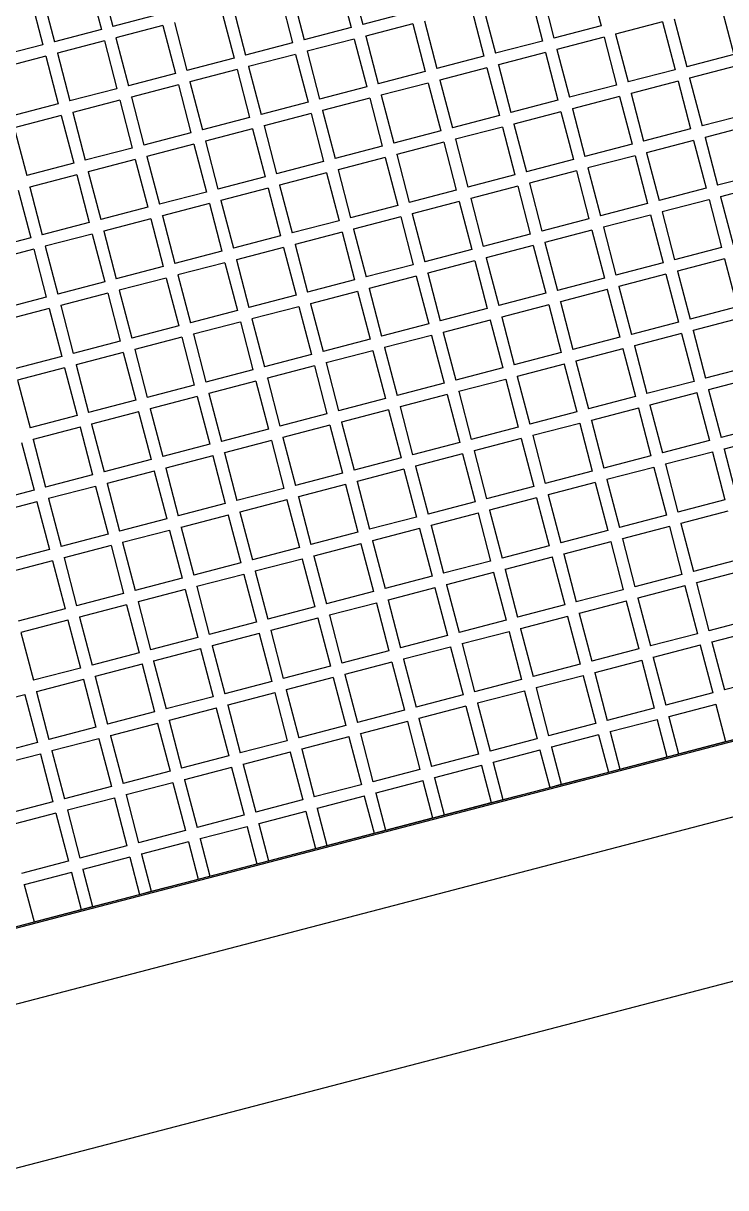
# Model space of a CAD drawing. Header units: inches. Extents: x -1841 to -80, y -100 to 1021.
# Drawn here: x -743.419 to -742.658, y 404.833 to 406.096 of the extents above; entities that cross this region are included whole.
import ezdxf

# ---------------------------------------------------------------- set-up
doc = ezdxf.new("R2010")
doc.units = ezdxf.units.IN
doc.header["$MEASUREMENT"] = 0
doc.layers.add('Edges', color=7, linetype='Continuous')

# ---------------------------------------------------------------- blocks, each defined once
blk = doc.blocks.new('infrared patio heater fr')
at = {"layer": 'Edges'}
for p, q in [((-50, 10.889), (50, 10.889)), ((-40, 8.228), (40, 8.228)), ((-40, 6.998), (40, 6.998)), ((38, 6.971), (-38, 6.971)), ((-3.461, 6.971), (-3.66, 6.971)), ((-3.459, 6.329), (-3.461, 6.971)), ((-2.647, 6.971), (-3.461, 6.971)), ((-2.647, 6.329), (-2.647, 6.971)), ((-2.447, 6.971), (-2.647, 6.971)), ((-2.446, 6.329), (-2.447, 6.971)), ((-1.634, 6.971), (-2.447, 6.971)), ((-1.634, 6.329), (-1.634, 6.971)), ((-1.434, 6.971), (-1.634, 6.971)), ((-1.433, 6.329), (-1.434, 6.971)), ((-0.62, 6.971), (-1.434, 6.971)), ((-0.62, 6.329), (-0.62, 6.971)), ((-0.421, 6.971), (-0.62, 6.971)), ((-0.419, 6.329), (-0.421, 6.971)), ((0.393, 6.971), (-0.421, 6.971)), ((0.393, 6.329), (0.393, 6.971)), ((0.593, 6.971), (0.393, 6.971)), ((0.594, 6.329), (0.593, 6.971)), ((1.406, 6.971), (0.593, 6.971)), ((1.406, 6.329), (1.406, 6.971)), ((1.606, 6.971), (1.406, 6.971)), ((1.607, 6.329), (1.606, 6.971)), ((2.42, 6.971), (1.606, 6.971)), ((2.42, 6.329), (2.42, 6.971)), ((2.619, 6.971), (2.42, 6.971)), ((2.621, 6.329), (2.619, 6.971)), ((3.433, 6.971), (2.619, 6.971)), ((3.433, 6.329), (3.433, 6.971)), ((3.633, 6.971), (3.433, 6.971)), ((3.634, 6.329), (3.633, 6.971)), ((4.446, 6.971), (3.633, 6.971)), ((4.446, 6.329), (4.446, 6.971)), ((4.646, 6.971), (4.446, 6.971)), ((4.647, 6.329), (4.646, 6.971)), ((5.46, 6.971), (4.646, 6.971)), ((5.46, 6.329), (5.46, 6.971)), ((5.659, 6.971), (5.46, 6.971)), ((5.661, 6.329), (5.659, 6.971)), ((6.473, 6.971), (5.659, 6.971)), ((6.473, 6.329), (6.473, 6.971)), ((6.673, 6.971), (6.473, 6.971)), ((6.674, 6.329), (6.673, 6.971)), ((7.486, 6.971), (6.673, 6.971)), ((7.486, 6.329), (7.486, 6.971)), ((7.686, 6.971), (7.486, 6.971)), ((7.687, 6.329), (7.686, 6.971)), ((8.5, 6.971), (7.686, 6.971)), ((8.5, 6.329), (8.5, 6.971)), ((8.699, 6.971), (8.5, 6.971)), ((-3.461, 6.325), (-3.459, 6.329)), ((-3.459, 6.329), (-2.647, 6.329)), ((-2.647, 6.318), (-2.647, 6.329)), ((-2.447, 6.325), (-2.446, 6.329)), ((-2.446, 6.329), (-1.634, 6.329)), ((-1.634, 6.318), (-1.634, 6.329)), ((-1.434, 6.325), (-1.433, 6.329)), ((-1.433, 6.329), (-0.62, 6.329)), ((-0.62, 6.318), (-0.62, 6.329)), ((-0.421, 6.325), (-0.419, 6.329)), ((-0.419, 6.329), (0.393, 6.329)), ((0.393, 6.318), (0.393, 6.329)), ((0.593, 6.325), (0.594, 6.329)), ((0.594, 6.329), (1.406, 6.329)), ((1.406, 6.318), (1.406, 6.329)), ((1.606, 6.325), (1.607, 6.329)), ((1.607, 6.329), (2.42, 6.329)), ((2.42, 6.318), (2.42, 6.329)), ((2.619, 6.325), (2.621, 6.329)), ((2.621, 6.329), (3.433, 6.329)), ((3.433, 6.318), (3.433, 6.329)), ((3.633, 6.325), (3.634, 6.329)), ((3.634, 6.329), (4.446, 6.329)), ((4.446, 6.318), (4.446, 6.329)), ((4.646, 6.325), (4.647, 6.329)), ((4.647, 6.329), (5.46, 6.329)), ((5.46, 6.318), (5.46, 6.329)), ((5.659, 6.325), (5.661, 6.329)), ((5.661, 6.329), (6.473, 6.329)), ((6.473, 6.318), (6.473, 6.329)), ((6.673, 6.325), (6.674, 6.329)), ((6.674, 6.329), (7.486, 6.329)), ((7.486, 6.318), (7.486, 6.329)), ((7.686, 6.325), (7.687, 6.329)), ((7.687, 6.329), (8.5, 6.329)), ((8.5, 6.323), (8.5, 6.329)), ((8.5, 6.318), (8.5, 6.323)), ((-4.471, 6.131), (-3.66, 6.131)), ((-3.66, 5.303), (-3.66, 6.131)), ((-3.459, 5.303), (-3.461, 6.131)), ((-3.458, 6.131), (-2.647, 6.131)), ((-2.647, 5.303), (-2.647, 6.131)), ((-2.446, 5.303), (-2.448, 6.131)), ((-2.445, 6.131), (-1.634, 6.131)), ((-1.634, 5.303), (-1.634, 6.131)), ((-1.433, 5.303), (-1.434, 6.131)), ((-1.431, 6.131), (-0.62, 6.131)), ((-0.62, 5.303), (-0.62, 6.131)), ((-0.419, 5.303), (-0.421, 6.131)), ((-0.418, 6.131), (0.393, 6.131)), ((0.393, 5.303), (0.393, 6.131)), ((0.594, 5.303), (0.593, 6.131)), ((0.595, 6.131), (1.406, 6.131)), ((1.406, 5.303), (1.406, 6.131)), ((1.607, 5.303), (1.606, 6.131)), ((1.609, 6.131), (2.42, 6.131)), ((2.42, 5.303), (2.42, 6.131)), ((2.621, 5.303), (2.619, 6.131)), ((2.622, 6.131), (3.433, 6.131)), ((3.433, 5.303), (3.433, 6.131)), ((3.634, 5.303), (3.633, 6.131)), ((3.635, 6.131), (4.446, 6.131)), ((4.446, 5.303), (4.446, 6.131)), ((4.647, 5.303), (4.646, 6.131)), ((4.649, 6.131), (5.46, 6.131)), ((5.46, 5.303), (5.46, 6.131)), ((5.661, 5.303), (5.659, 6.131)), ((5.662, 6.131), (6.473, 6.131)), ((6.473, 5.303), (6.473, 6.131)), ((6.674, 5.303), (6.673, 6.131)), ((6.675, 6.131), (7.486, 6.131)), ((7.486, 5.303), (7.486, 6.131)), ((7.687, 5.303), (7.686, 6.131)), ((7.689, 6.131), (8.5, 6.131)), ((-4.473, 5.303), (-3.66, 5.303)), ((-3.66, 5.295), (-3.66, 5.303)), ((-3.461, 5.299), (-3.459, 5.303)), ((-3.459, 5.303), (-2.647, 5.303)), ((-2.647, 5.295), (-2.647, 5.303)), ((-2.447, 5.299), (-2.446, 5.303)), ((-2.446, 5.303), (-1.634, 5.303)), ((-1.634, 5.293), (-1.634, 5.303)), ((-1.434, 5.299), (-1.433, 5.303)), ((-1.433, 5.303), (-0.62, 5.303)), ((-0.62, 5.295), (-0.62, 5.303)), ((-0.421, 5.299), (-0.419, 5.303)), ((-0.419, 5.303), (0.393, 5.303)), ((0.393, 5.295), (0.393, 5.303)), ((0.593, 5.299), (0.594, 5.303)), ((0.594, 5.303), (1.406, 5.303)), ((1.406, 5.295), (1.406, 5.303)), ((1.606, 5.299), (1.607, 5.303)), ((1.607, 5.303), (2.42, 5.303)), ((2.42, 5.295), (2.42, 5.303)), ((2.619, 5.299), (2.621, 5.303)), ((2.621, 5.303), (3.433, 5.303)), ((3.433, 5.295), (3.433, 5.303)), ((3.633, 5.299), (3.634, 5.303)), ((3.634, 5.303), (4.446, 5.303)), ((4.446, 5.293), (4.446, 5.303)), ((4.646, 5.299), (4.647, 5.303)), ((4.647, 5.303), (5.46, 5.303)), ((5.46, 5.295), (5.46, 5.303)), ((5.659, 5.299), (5.661, 5.303)), ((5.661, 5.303), (6.473, 5.303)), ((6.473, 5.293), (6.473, 5.303)), ((6.673, 5.299), (6.674, 5.303)), ((6.674, 5.303), (7.486, 5.303)), ((7.486, 5.295), (7.486, 5.303)), ((7.686, 5.299), (7.687, 5.303)), ((7.687, 5.303), (8.5, 5.303)), ((-4.474, 5.105), (-3.66, 5.105)), ((-3.66, 4.277), (-3.66, 5.105)), ((-3.461, 5.105), (-2.647, 5.105)), ((-3.459, 4.277), (-3.461, 5.105)), ((-2.647, 4.277), (-2.647, 5.105)), ((-2.447, 5.105), (-1.634, 5.105)), ((-2.446, 4.277), (-2.447, 5.105)), ((-1.634, 4.277), (-1.634, 5.105)), ((-1.434, 5.105), (-0.62, 5.105)), ((-1.433, 4.277), (-1.434, 5.105)), ((-0.62, 4.277), (-0.62, 5.105)), ((-0.421, 5.105), (0.393, 5.105)), ((-0.419, 4.277), (-0.421, 5.105)), ((0.393, 4.277), (0.393, 5.105)), ((0.593, 5.105), (1.406, 5.105)), ((0.594, 4.277), (0.593, 5.105)), ((1.406, 4.277), (1.406, 5.105)), ((1.606, 5.105), (2.42, 5.105)), ((1.607, 4.277), (1.606, 5.105)), ((2.42, 4.277), (2.42, 5.105)), ((2.619, 5.105), (3.433, 5.105)), ((2.621, 4.277), (2.619, 5.105)), ((3.433, 4.277), (3.433, 5.105)), ((3.633, 5.105), (4.446, 5.105)), ((3.634, 4.277), (3.633, 5.105)), ((4.446, 4.277), (4.446, 5.105)), ((4.646, 5.105), (5.46, 5.105)), ((4.647, 4.277), (4.646, 5.105)), ((5.46, 4.277), (5.46, 5.105)), ((5.659, 5.105), (6.473, 5.105)), ((5.661, 4.277), (5.659, 5.105)), ((6.473, 4.277), (6.473, 5.105)), ((6.673, 5.105), (7.486, 5.105)), ((6.674, 4.277), (6.673, 5.105)), ((7.486, 4.277), (7.486, 5.105)), ((7.686, 5.105), (8.5, 5.105)), ((7.687, 4.277), (7.686, 5.105)), ((-4.473, 4.277), (-3.66, 4.277)), ((-3.66, 4.269), (-3.66, 4.277)), ((-3.461, 4.273), (-3.459, 4.277)), ((-3.459, 4.277), (-2.647, 4.277)), ((-2.647, 4.269), (-2.647, 4.277)), ((-2.447, 4.273), (-2.446, 4.277)), ((-2.446, 4.277), (-1.634, 4.277)), ((-1.634, 4.267), (-1.634, 4.277)), ((-1.434, 4.273), (-1.433, 4.277)), ((-1.433, 4.277), (-0.62, 4.277)), ((-0.62, 4.269), (-0.62, 4.277)), ((-0.421, 4.273), (-0.419, 4.277)), ((-0.419, 4.277), (0.393, 4.277)), ((0.393, 4.269), (0.393, 4.277)), ((0.593, 4.273), (0.594, 4.277)), ((0.594, 4.277), (1.406, 4.277)), ((1.406, 4.271), (1.406, 4.277)), ((1.606, 4.273), (1.607, 4.277)), ((1.607, 4.277), (2.42, 4.277)), ((2.42, 4.269), (2.42, 4.277)), ((2.619, 4.273), (2.621, 4.277)), ((2.621, 4.277), (3.433, 4.277)), ((3.433, 4.269), (3.433, 4.277)), ((3.633, 4.273), (3.634, 4.277)), ((3.634, 4.277), (4.446, 4.277)), ((4.446, 4.267), (4.446, 4.277)), ((4.646, 4.273), (4.647, 4.277)), ((4.647, 4.277), (5.46, 4.277)), ((5.46, 4.269), (5.46, 4.277)), ((5.659, 4.273), (5.661, 4.277)), ((5.661, 4.277), (6.473, 4.277)), ((6.473, 4.269), (6.473, 4.277)), ((6.673, 4.273), (6.674, 4.277)), ((6.674, 4.277), (7.486, 4.277)), ((7.486, 4.269), (7.486, 4.277)), ((7.686, 4.273), (7.687, 4.277)), ((7.687, 4.277), (8.5, 4.277)), ((-4.474, 4.079), (-3.66, 4.079)), ((-3.66, 3.251), (-3.66, 4.079)), ((-3.461, 4.079), (-2.647, 4.079)), ((-3.46, 3.251), (-3.461, 4.079)), ((-2.647, 3.251), (-2.647, 4.079)), ((-2.447, 4.079), (-1.634, 4.079)), ((-2.446, 3.251), (-2.447, 4.079)), ((-1.634, 3.251), (-1.634, 4.079)), ((-1.434, 4.079), (-0.62, 4.079)), ((-1.433, 3.251), (-1.434, 4.079)), ((-0.62, 3.251), (-0.62, 4.079)), ((-0.421, 4.079), (0.393, 4.079)), ((-0.42, 3.251), (-0.421, 4.079)), ((0.393, 3.251), (0.393, 4.079)), ((0.593, 4.079), (1.406, 4.079)), ((0.594, 3.251), (0.593, 4.079)), ((1.406, 3.251), (1.406, 4.079)), ((1.606, 4.079), (2.42, 4.079)), ((1.607, 3.251), (1.606, 4.079)), ((2.42, 3.251), (2.42, 4.079)), ((2.619, 4.079), (3.433, 4.079)), ((2.62, 3.251), (2.619, 4.079)), ((3.433, 3.251), (3.433, 4.079)), ((3.633, 4.079), (4.446, 4.079)), ((3.634, 3.251), (3.633, 4.079)), ((4.446, 3.251), (4.446, 4.079)), ((4.646, 4.079), (5.46, 4.079)), ((4.647, 3.251), (4.646, 4.079)), ((5.46, 3.251), (5.46, 4.079)), ((5.659, 4.079), (6.473, 4.079)), ((5.66, 3.251), (5.659, 4.079)), ((6.473, 3.251), (6.473, 4.079)), ((6.673, 4.079), (7.486, 4.079)), ((6.674, 3.251), (6.673, 4.079)), ((7.486, 3.251), (7.486, 4.079)), ((7.686, 4.079), (8.5, 4.079)), ((7.687, 3.251), (7.686, 4.079)), ((-4.473, 3.251), (-3.66, 3.251)), ((-3.66, 3.242), (-3.66, 3.251)), ((-3.461, 3.245), (-3.46, 3.251)), ((-3.46, 3.251), (-2.647, 3.251)), ((-2.647, 3.242), (-2.647, 3.251)), ((-2.447, 3.245), (-2.446, 3.251)), ((-2.446, 3.251), (-1.634, 3.251)), ((-1.634, 3.242), (-1.634, 3.251)), ((-1.434, 3.245), (-1.433, 3.251)), ((-1.433, 3.251), (-0.62, 3.251)), ((-0.62, 3.242), (-0.62, 3.251)), ((-0.421, 3.245), (-0.42, 3.251)), ((-0.42, 3.251), (0.393, 3.251)), ((0.393, 3.242), (0.393, 3.251)), ((0.593, 3.245), (0.594, 3.251)), ((0.594, 3.251), (1.406, 3.251)), ((1.406, 3.242), (1.406, 3.251)), ((1.606, 3.245), (1.607, 3.251)), ((1.607, 3.251), (2.42, 3.251)), ((2.42, 3.242), (2.42, 3.251)), ((2.619, 3.245), (2.62, 3.251)), ((2.62, 3.251), (3.433, 3.251)), ((3.433, 3.242), (3.433, 3.251)), ((3.633, 3.245), (3.634, 3.251)), ((3.634, 3.251), (4.446, 3.251)), ((4.446, 3.242), (4.446, 3.251)), ((4.646, 3.245), (4.647, 3.251)), ((4.647, 3.251), (5.46, 3.251)), ((5.46, 3.242), (5.46, 3.251)), ((5.659, 3.245), (5.66, 3.251)), ((5.66, 3.251), (6.473, 3.251)), ((6.473, 3.242), (6.473, 3.251)), ((6.673, 3.245), (6.674, 3.251)), ((6.674, 3.251), (7.486, 3.251)), ((7.486, 3.242), (7.486, 3.251)), ((7.686, 3.245), (7.687, 3.251)), ((7.687, 3.251), (8.5, 3.251)), ((-4.674, 2.225), (-4.674, 3.053)), ((-4.474, 3.053), (-3.66, 3.053)), ((-4.473, 2.225), (-4.474, 3.053)), ((-3.66, 2.225), (-3.66, 3.053)), ((-3.461, 3.053), (-2.647, 3.053)), ((-3.46, 2.225), (-3.461, 3.053)), ((-2.647, 2.225), (-2.647, 3.053)), ((-2.447, 3.053), (-1.634, 3.053)), ((-2.446, 2.225), (-2.447, 3.053)), ((-1.634, 2.225), (-1.634, 3.053)), ((-1.434, 3.053), (-0.62, 3.053)), ((-1.433, 2.225), (-1.434, 3.053)), ((-0.62, 2.225), (-0.62, 3.053)), ((-0.421, 3.053), (0.393, 3.053)), ((-0.42, 2.225), (-0.421, 3.053)), ((0.393, 2.225), (0.393, 3.053)), ((0.593, 3.053), (1.406, 3.053)), ((0.594, 2.225), (0.593, 3.053)), ((1.406, 2.225), (1.406, 3.053)), ((1.606, 3.053), (2.42, 3.053)), ((1.607, 2.225), (1.606, 3.053)), ((2.42, 2.225), (2.42, 3.053)), ((2.62, 2.225), (2.618, 3.055)), ((2.62, 3.053), (3.433, 3.053)), ((3.433, 2.225), (3.433, 3.053)), ((3.634, 2.225), (3.631, 3.055)), ((3.633, 3.053), (4.446, 3.053)), ((4.446, 2.225), (4.446, 3.053)), ((4.646, 3.053), (5.46, 3.053)), ((4.647, 2.225), (4.646, 3.053)), ((5.46, 2.225), (5.46, 3.053)), ((5.659, 3.053), (6.473, 3.053)), ((5.66, 2.225), (5.659, 3.053)), ((6.473, 2.225), (6.473, 3.053)), ((6.673, 3.053), (7.486, 3.053)), ((6.674, 2.225), (6.673, 3.053)), ((7.486, 2.225), (7.486, 3.053)), ((-5.486, 2.225), (-4.674, 2.225)), ((-4.674, 2.218), (-4.674, 2.225)), ((-4.474, 2.221), (-4.473, 2.225)), ((-4.473, 2.225), (-3.66, 2.225)), ((-3.66, 2.218), (-3.66, 2.225)), ((-3.461, 2.221), (-3.46, 2.225)), ((-3.46, 2.225), (-2.647, 2.225)), ((-2.647, 2.218), (-2.647, 2.225)), ((-2.447, 2.221), (-2.446, 2.225)), ((-2.446, 2.225), (-1.634, 2.225)), ((-1.634, 2.218), (-1.634, 2.225)), ((-1.434, 2.221), (-1.433, 2.225)), ((-1.433, 2.225), (-0.62, 2.225)), ((-0.62, 2.218), (-0.62, 2.225)), ((-0.421, 2.221), (-0.42, 2.225)), ((-0.42, 2.225), (0.393, 2.225)), ((0.393, 2.218), (0.393, 2.225)), ((0.593, 2.221), (0.594, 2.225)), ((0.594, 2.225), (1.406, 2.225)), ((1.406, 2.218), (1.406, 2.225)), ((1.606, 2.221), (1.607, 2.225)), ((1.607, 2.225), (2.42, 2.225)), ((2.42, 2.218), (2.42, 2.225)), ((2.619, 2.221), (2.62, 2.225)), ((2.62, 2.225), (3.433, 2.225)), ((3.433, 2.218), (3.433, 2.225)), ((3.633, 2.221), (3.634, 2.225)), ((3.634, 2.225), (4.446, 2.225)), ((4.446, 2.218), (4.446, 2.225)), ((4.646, 2.221), (4.647, 2.225)), ((4.647, 2.225), (5.46, 2.225)), ((5.46, 2.218), (5.46, 2.225)), ((5.659, 2.221), (5.66, 2.225)), ((5.66, 2.225), (6.473, 2.225)), ((6.473, 2.218), (6.473, 2.225)), ((6.673, 2.221), (6.674, 2.225)), ((6.674, 2.225), (7.486, 2.225)), ((-5.487, 2.027), (-4.674, 2.027)), ((-4.674, 1.199), (-4.674, 2.027)), ((-4.474, 2.027), (-3.66, 2.027)), ((-4.473, 1.199), (-4.474, 2.027)), ((-3.66, 1.199), (-3.66, 2.027)), ((-3.461, 2.027), (-2.647, 2.027)), ((-3.46, 1.199), (-3.461, 2.027)), ((-2.647, 1.199), (-2.647, 2.027)), ((-2.447, 2.027), (-1.634, 2.027)), ((-2.446, 1.199), (-2.447, 2.027)), ((-1.634, 1.199), (-1.634, 2.027)), ((-1.434, 2.027), (-0.62, 2.027)), ((-1.433, 1.199), (-1.434, 2.027)), ((-0.62, 1.199), (-0.62, 2.027)), ((-0.421, 2.027), (0.393, 2.027)), ((-0.42, 1.199), (-0.421, 2.027)), ((0.393, 1.199), (0.393, 2.027)), ((0.593, 2.027), (1.406, 2.027)), ((0.594, 1.199), (0.593, 2.027)), ((1.406, 1.199), (1.406, 2.027)), ((1.606, 2.027), (2.42, 2.027)), ((1.607, 1.199), (1.606, 2.027)), ((2.42, 1.199), (2.42, 2.027)), ((2.619, 2.027), (3.433, 2.027)), ((2.62, 1.199), (2.619, 2.027)), ((3.433, 1.199), (3.433, 2.027)), ((3.633, 2.027), (4.446, 2.027)), ((3.634, 1.199), (3.633, 2.027)), ((4.446, 1.199), (4.446, 2.027)), ((4.646, 2.027), (5.46, 2.027)), ((4.647, 1.199), (4.646, 2.027)), ((5.46, 1.199), (5.46, 2.027)), ((5.659, 2.027), (6.473, 2.027)), ((5.659, 1.199), (5.659, 2.027)), ((6.473, 1.199), (6.473, 2.027)), ((6.673, 2.027), (7.486, 2.027)), ((6.673, 1.199), (6.673, 2.027)), ((-5.486, 1.199), (-4.674, 1.199)), ((-4.674, 1.193), (-4.674, 1.199)), ((-4.474, 1.196), (-4.473, 1.199)), ((-4.473, 1.199), (-3.66, 1.199)), ((-3.66, 1.193), (-3.66, 1.199)), ((-3.461, 1.196), (-3.46, 1.199)), ((-3.46, 1.199), (-2.647, 1.199)), ((-2.647, 1.193), (-2.647, 1.199)), ((-2.447, 1.196), (-2.446, 1.199)), ((-2.446, 1.199), (-1.634, 1.199)), ((-1.634, 1.193), (-1.634, 1.199)), ((-1.434, 1.196), (-1.433, 1.199)), ((-1.433, 1.199), (-0.62, 1.199)), ((-0.62, 1.193), (-0.62, 1.199)), ((-0.421, 1.196), (-0.42, 1.199)), ((-0.42, 1.199), (0.393, 1.199)), ((0.393, 1.193), (0.393, 1.199)), ((0.593, 1.196), (0.594, 1.199)), ((0.594, 1.199), (1.406, 1.199)), ((1.406, 1.193), (1.406, 1.199)), ((1.606, 1.196), (1.607, 1.199)), ((1.607, 1.199), (2.42, 1.199)), ((2.42, 1.193), (2.42, 1.199)), ((2.619, 1.196), (2.62, 1.199)), ((2.62, 1.199), (3.433, 1.199)), ((3.433, 1.193), (3.433, 1.199)), ((3.633, 1.196), (3.634, 1.199)), ((3.634, 1.199), (4.446, 1.199)), ((4.446, 1.193), (4.446, 1.199)), ((4.646, 1.196), (4.647, 1.199)), ((4.647, 1.199), (5.46, 1.199)), ((5.46, 1.193), (5.46, 1.199)), ((5.659, 1.196), (5.659, 1.199)), ((5.659, 1.199), (6.473, 1.199)), ((6.473, 1.193), (6.473, 1.199)), ((6.673, 1.196), (6.673, 1.199)), ((6.673, 1.199), (7.486, 1.199)), ((-5.487, 1.001), (-4.674, 1.001)), ((-4.674, 0.173), (-4.674, 1.001)), ((-4.474, 1.001), (-3.66, 1.001)), ((-4.473, 0.173), (-4.474, 1.001)), ((-3.66, 0.173), (-3.66, 1.001)), ((-3.461, 1.001), (-2.647, 1.001)), ((-3.46, 0.173), (-3.461, 1.001)), ((-2.647, 0.173), (-2.647, 1.001)), ((-2.447, 1.001), (-1.634, 1.001)), ((-2.446, 0.173), (-2.447, 1.001)), ((-1.634, 0.173), (-1.634, 1.001)), ((-1.434, 1.001), (-0.62, 1.001)), ((-1.433, 0.173), (-1.434, 1.001)), ((-0.62, 0.173), (-0.62, 1.001)), ((-0.421, 1.001), (0.393, 1.001)), ((-0.42, 0.173), (-0.421, 1.001)), ((0.393, 0.173), (0.393, 1.001)), ((0.593, 1.001), (1.406, 1.001)), ((0.594, 0.173), (0.593, 1.001)), ((1.406, 0.173), (1.406, 1.001)), ((1.606, 1.001), (2.42, 1.001)), ((1.607, 0.173), (1.606, 1.001)), ((2.42, 0.173), (2.42, 1.001)), ((2.619, 1.001), (3.433, 1.001)), ((2.62, 0.173), (2.619, 1.001)), ((3.433, 0.173), (3.433, 1.001)), ((3.633, 1.001), (4.446, 1.001)), ((3.634, 0.173), (3.633, 1.001)), ((4.446, 0.173), (4.446, 1.001)), ((4.646, 1.001), (5.46, 1.001)), ((4.647, 0.173), (4.646, 1.001)), ((5.46, 0.173), (5.46, 1.001)), ((5.659, 1.001), (6.473, 1.001)), ((5.66, 0.173), (5.659, 1.001)), ((6.473, 0.173), (6.473, 1.001)), ((6.673, 1.001), (7.486, 1.001)), ((6.674, 0.173), (6.673, 1.001)), ((-5.486, 0.173), (-4.674, 0.173)), ((-4.674, 0.167), (-4.674, 0.173)), ((-4.474, 0.17), (-4.473, 0.173)), ((-4.473, 0.173), (-3.66, 0.173)), ((-3.66, 0.167), (-3.66, 0.173)), ((-3.461, 0.17), (-3.46, 0.173)), ((-3.46, 0.173), (-2.647, 0.173)), ((-2.647, 0.167), (-2.647, 0.173)), ((-2.447, 0.17), (-2.446, 0.173)), ((-2.446, 0.173), (-1.634, 0.173)), ((-1.634, 0.167), (-1.634, 0.173)), ((-1.434, 0.17), (-1.433, 0.173)), ((-1.433, 0.173), (-0.62, 0.173)), ((-0.62, 0.167), (-0.62, 0.173)), ((-0.421, 0.17), (-0.42, 0.173)), ((-0.42, 0.173), (0.393, 0.173)), ((0.393, 0.167), (0.393, 0.173)), ((0.593, 0.17), (0.594, 0.173)), ((0.594, 0.173), (1.406, 0.173)), ((1.406, 0.167), (1.406, 0.173)), ((1.606, 0.17), (1.607, 0.173)), ((1.607, 0.173), (2.42, 0.173)), ((2.42, 0.167), (2.42, 0.173)), ((2.619, 0.17), (2.62, 0.173)), ((2.62, 0.173), (3.433, 0.173)), ((3.433, 0.167), (3.433, 0.173)), ((3.633, 0.17), (3.634, 0.173)), ((3.634, 0.173), (4.446, 0.173)), ((4.446, 0.167), (4.446, 0.173)), ((4.646, 0.17), (4.647, 0.173)), ((4.647, 0.173), (5.46, 0.173)), ((5.46, 0.167), (5.46, 0.173)), ((5.659, 0.17), (5.66, 0.173)), ((5.66, 0.173), (6.473, 0.173)), ((6.473, 0.167), (6.473, 0.173)), ((6.673, 0.17), (6.674, 0.173)), ((6.674, 0.173), (7.486, 0.173)), ((-5.487, -0.026), (-4.674, -0.025)), ((-5.486, -0.853), (-5.487, -0.026)), ((-4.674, -0.853), (-4.674, -0.025)), ((-4.474, -0.026), (-3.66, -0.025)), ((-4.472, -0.853), (-4.474, -0.026)), ((-3.66, -0.853), (-3.66, -0.025)), ((-3.461, -0.026), (-2.647, -0.025)), ((-3.459, -0.853), (-3.461, -0.026)), ((-2.647, -0.853), (-2.647, -0.025)), ((-2.447, -0.026), (-1.634, -0.025)), ((-2.446, -0.853), (-2.447, -0.026)), ((-1.634, -0.853), (-1.634, -0.025)), ((-1.434, -0.026), (-0.62, -0.025)), ((-1.432, -0.853), (-1.434, -0.026)), ((-0.62, -0.853), (-0.62, -0.025)), ((-0.421, -0.026), (0.393, -0.025)), ((-0.419, -0.853), (-0.421, -0.026)), ((0.393, -0.853), (0.393, -0.025)), ((0.593, -0.026), (1.406, -0.025)), ((0.594, -0.853), (0.593, -0.026)), ((1.406, -0.853), (1.406, -0.025)), ((1.606, -0.026), (2.42, -0.025)), ((1.608, -0.853), (1.606, -0.026)), ((2.42, -0.853), (2.42, -0.025)), ((2.619, -0.026), (3.433, -0.025)), ((2.621, -0.853), (2.619, -0.026)), ((3.433, -0.853), (3.433, -0.025)), ((3.633, -0.026), (4.446, -0.025)), ((3.634, -0.853), (3.633, -0.026)), ((4.446, -0.853), (4.446, -0.025)), ((4.646, -0.026), (5.46, -0.025)), ((4.648, -0.853), (4.646, -0.026)), ((5.46, -0.853), (5.46, -0.025)), ((5.659, -0.026), (6.473, -0.025)), ((5.661, -0.853), (5.659, -0.026)), ((6.473, -0.853), (6.473, -0.025)), ((6.673, -0.026), (7.486, -0.025)), ((6.674, -0.853), (6.673, -0.026)), ((-5.487, -0.855), (-5.486, -0.853)), ((-5.486, -0.853), (-4.674, -0.853)), ((-4.674, -0.859), (-4.674, -0.853)), ((-4.474, -0.855), (-4.472, -0.853)), ((-4.472, -0.853), (-3.66, -0.853)), ((-3.66, -0.859), (-3.66, -0.853)), ((-3.461, -0.855), (-3.459, -0.853)), ((-3.459, -0.853), (-2.647, -0.853)), ((-2.647, -0.859), (-2.647, -0.853)), ((-2.447, -0.855), (-2.446, -0.853)), ((-2.446, -0.853), (-1.634, -0.853)), ((-1.634, -0.859), (-1.634, -0.853)), ((-1.434, -0.855), (-1.432, -0.853)), ((-1.432, -0.853), (-0.62, -0.853)), ((-0.62, -0.859), (-0.62, -0.853)), ((-0.421, -0.855), (-0.419, -0.853)), ((-0.419, -0.853), (0.393, -0.853)), ((0.393, -0.859), (0.393, -0.853)), ((0.593, -0.855), (0.594, -0.853)), ((0.594, -0.853), (1.406, -0.853)), ((1.406, -0.859), (1.406, -0.853)), ((1.606, -0.855), (1.608, -0.853)), ((1.608, -0.853), (2.42, -0.853)), ((2.42, -0.859), (2.42, -0.853)), ((2.619, -0.855), (2.621, -0.853)), ((2.621, -0.853), (3.433, -0.853)), ((3.433, -0.859), (3.433, -0.853)), ((3.633, -0.855), (3.634, -0.853)), ((3.634, -0.853), (4.446, -0.853)), ((4.446, -0.859), (4.446, -0.853)), ((4.646, -0.855), (4.648, -0.853)), ((4.648, -0.853), (5.46, -0.853)), ((5.46, -0.859), (5.46, -0.853)), ((5.659, -0.855), (5.661, -0.853)), ((5.661, -0.853), (6.473, -0.853)), ((6.473, -0.859), (6.473, -0.853)), ((-5.687, -1.879), (-5.687, -1.051)), ((-5.487, -1.052), (-4.674, -1.051)), ((-5.487, -1.881), (-5.487, -1.052)), ((-4.674, -1.879), (-4.674, -1.051)), ((-4.474, -1.052), (-3.66, -1.051)), ((-4.474, -1.881), (-4.474, -1.052)), ((-3.66, -1.879), (-3.66, -1.051)), ((-3.461, -1.052), (-2.647, -1.051)), ((-3.461, -1.881), (-3.461, -1.052)), ((-2.647, -1.879), (-2.647, -1.051)), ((-2.447, -1.052), (-1.634, -1.051)), ((-2.447, -1.881), (-2.447, -1.052)), ((-1.634, -1.879), (-1.634, -1.051)), ((-1.434, -1.052), (-0.62, -1.051)), ((-1.434, -1.881), (-1.434, -1.052)), ((-0.62, -1.879), (-0.62, -1.051)), ((-0.421, -1.052), (0.393, -1.051)), ((-0.421, -1.881), (-0.421, -1.052)), ((0.393, -1.879), (0.393, -1.051)), ((0.593, -1.052), (1.406, -1.051)), ((0.593, -1.881), (0.593, -1.052)), ((1.406, -1.879), (1.406, -1.051)), ((1.606, -1.052), (2.42, -1.051)), ((1.606, -1.881), (1.606, -1.052)), ((2.42, -1.879), (2.42, -1.051)), ((2.619, -1.052), (3.433, -1.051)), ((2.619, -1.881), (2.619, -1.052)), ((3.433, -1.879), (3.433, -1.051)), ((3.633, -1.052), (4.446, -1.051)), ((3.633, -1.881), (3.633, -1.052)), ((4.446, -1.879), (4.446, -1.051)), ((4.646, -1.052), (5.46, -1.051)), ((4.646, -1.881), (4.646, -1.052)), ((5.46, -1.879), (5.46, -1.051)), ((5.659, -1.052), (6.473, -1.051)), ((5.659, -1.881), (5.659, -1.052)), ((6.473, -1.879), (6.473, -1.051)), ((-6.498, -1.879), (-5.687, -1.879)), ((-5.687, -1.884), (-5.687, -1.879)), ((-5.485, -1.879), (-4.674, -1.879)), ((-4.674, -1.884), (-4.674, -1.879)), ((-4.471, -1.879), (-3.66, -1.879)), ((-3.66, -1.884), (-3.66, -1.879)), ((-3.458, -1.879), (-2.647, -1.879)), ((-2.647, -1.884), (-2.647, -1.879)), ((-2.445, -1.879), (-1.634, -1.879)), ((-1.634, -1.884), (-1.634, -1.879)), ((-1.431, -1.879), (-0.62, -1.879)), ((-0.62, -1.884), (-0.62, -1.879)), ((-0.418, -1.879), (0.393, -1.879)), ((0.393, -1.884), (0.393, -1.879)), ((0.595, -1.879), (1.406, -1.879)), ((1.406, -1.884), (1.406, -1.879)), ((1.609, -1.879), (2.42, -1.879)), ((2.42, -1.884), (2.42, -1.879)), ((2.622, -1.879), (3.433, -1.879)), ((3.433, -1.884), (3.433, -1.879)), ((3.635, -1.879), (4.446, -1.879)), ((4.446, -1.884), (4.446, -1.879)), ((4.649, -1.879), (5.46, -1.879)), ((5.46, -1.884), (5.46, -1.879)), ((5.662, -1.879), (6.473, -1.879)), ((-6.501, -2.077), (-5.687, -2.077)), ((-5.687, -2.905), (-5.687, -2.077)), ((-5.487, -2.905), (-5.487, -2.077)), ((-5.487, -2.077), (-4.674, -2.077)), ((-4.674, -2.905), (-4.674, -2.077)), ((-4.474, -2.905), (-4.474, -2.077)), ((-4.474, -2.077), (-3.66, -2.077)), ((-3.66, -2.905), (-3.66, -2.077)), ((-3.461, -2.905), (-3.461, -2.077)), ((-3.461, -2.077), (-2.647, -2.077)), ((-2.647, -2.905), (-2.647, -2.077)), ((-2.447, -2.905), (-2.447, -2.077)), ((-2.447, -2.077), (-1.634, -2.077)), ((-1.634, -2.905), (-1.634, -2.077)), ((-1.434, -2.905), (-1.434, -2.077)), ((-1.434, -2.077), (-0.62, -2.077)), ((-0.62, -2.905), (-0.62, -2.077)), ((-0.421, -2.905), (-0.421, -2.077)), ((-0.421, -2.077), (0.393, -2.077)), ((0.393, -2.905), (0.393, -2.077)), ((0.593, -2.905), (0.593, -2.077)), ((0.593, -2.077), (1.406, -2.077)), ((1.406, -2.905), (1.406, -2.077)), ((1.606, -2.905), (1.606, -2.077)), ((1.606, -2.077), (2.42, -2.077)), ((2.42, -2.905), (2.42, -2.077)), ((2.619, -2.905), (2.619, -2.077)), ((2.619, -2.077), (3.433, -2.077)), ((3.433, -2.905), (3.433, -2.077)), ((3.633, -2.905), (3.633, -2.077)), ((3.633, -2.077), (4.446, -2.077)), ((4.446, -2.905), (4.446, -2.077)), ((4.646, -2.905), (4.646, -2.077)), ((4.646, -2.077), (5.46, -2.077)), ((5.46, -2.905), (5.46, -2.077)), ((5.659, -2.905), (5.659, -2.077)), ((5.659, -2.077), (6.473, -2.077)), ((-6.501, -2.905), (-5.687, -2.905)), ((-5.687, -2.909), (-5.687, -2.905)), ((-5.487, -2.905), (-4.674, -2.905)), ((-4.674, -2.909), (-4.674, -2.905)), ((-4.474, -2.905), (-3.66, -2.905)), ((-3.66, -2.909), (-3.66, -2.905)), ((-3.461, -2.905), (-2.647, -2.905)), ((-2.647, -2.909), (-2.647, -2.905)), ((-2.447, -2.905), (-1.634, -2.905)), ((-1.634, -2.909), (-1.634, -2.905)), ((-1.434, -2.905), (-0.62, -2.905)), ((-0.62, -2.909), (-0.62, -2.905)), ((-0.421, -2.905), (0.393, -2.905)), ((0.393, -2.909), (0.393, -2.905)), ((0.593, -2.905), (1.406, -2.905)), ((1.406, -2.909), (1.406, -2.905)), ((1.606, -2.905), (2.42, -2.905)), ((2.42, -2.909), (2.42, -2.905)), ((2.619, -2.905), (3.433, -2.905)), ((3.433, -2.909), (3.433, -2.905)), ((3.633, -2.905), (4.446, -2.905)), ((4.446, -2.909), (4.446, -2.905)), ((4.646, -2.905), (5.46, -2.905)), ((5.46, -2.909), (5.46, -2.905)), ((5.659, -2.905), (6.473, -2.905)), ((-6.501, -3.103), (-5.687, -3.103)), ((-5.687, -3.931), (-5.687, -3.103)), ((-5.487, -3.931), (-5.487, -3.103)), ((-5.487, -3.103), (-4.674, -3.103)), ((-4.674, -3.931), (-4.674, -3.103)), ((-4.474, -3.931), (-4.474, -3.103)), ((-4.474, -3.103), (-3.66, -3.103)), ((-3.66, -3.931), (-3.66, -3.103)), ((-3.461, -3.931), (-3.461, -3.103)), ((-3.461, -3.103), (-2.647, -3.103)), ((-2.647, -3.931), (-2.647, -3.103)), ((-2.447, -3.931), (-2.447, -3.103)), ((-2.447, -3.103), (-1.634, -3.103)), ((-1.634, -3.931), (-1.634, -3.103)), ((-1.434, -3.931), (-1.434, -3.103)), ((-1.434, -3.103), (-0.62, -3.103)), ((-0.62, -3.931), (-0.62, -3.103)), ((-0.421, -3.931), (-0.421, -3.103)), ((-0.421, -3.103), (0.393, -3.103)), ((0.393, -3.931), (0.393, -3.103)), ((0.593, -3.931), (0.593, -3.103)), ((0.593, -3.103), (1.406, -3.103)), ((1.406, -3.931), (1.406, -3.103)), ((1.606, -3.931), (1.606, -3.103)), ((1.606, -3.103), (2.42, -3.103)), ((2.42, -3.931), (2.42, -3.103)), ((2.619, -3.931), (2.619, -3.103)), ((2.619, -3.103), (3.433, -3.103)), ((3.433, -3.931), (3.433, -3.103)), ((3.633, -3.931), (3.633, -3.103)), ((3.633, -3.103), (4.446, -3.103)), ((4.446, -3.931), (4.446, -3.103)), ((4.646, -3.931), (4.646, -3.103)), ((4.646, -3.103), (5.46, -3.103)), ((5.46, -3.931), (5.46, -3.103)), ((5.659, -3.931), (5.659, -3.103)), ((5.659, -3.103), (6.473, -3.103)), ((-6.501, -3.931), (-5.687, -3.931)), ((-5.687, -3.936), (-5.687, -3.931)), ((-5.487, -3.931), (-4.674, -3.931)), ((-4.674, -3.936), (-4.674, -3.931)), ((-4.474, -3.931), (-3.66, -3.931)), ((-3.66, -3.936), (-3.66, -3.931)), ((-3.461, -3.931), (-2.647, -3.931)), ((-2.647, -3.936), (-2.647, -3.931)), ((-2.447, -3.931), (-1.634, -3.931)), ((-1.634, -3.936), (-1.634, -3.931)), ((-1.434, -3.931), (-0.62, -3.931)), ((-0.62, -3.936), (-0.62, -3.931)), ((-0.421, -3.931), (0.393, -3.931)), ((0.393, -3.936), (0.393, -3.931)), ((0.593, -3.931), (1.406, -3.931)), ((1.406, -3.936), (1.406, -3.931)), ((1.606, -3.931), (2.42, -3.931)), ((2.42, -3.936), (2.42, -3.931)), ((2.619, -3.931), (3.433, -3.931)), ((3.433, -3.936), (3.433, -3.931)), ((3.633, -3.931), (4.446, -3.931)), ((4.446, -3.936), (4.446, -3.931)), ((4.646, -3.931), (5.46, -3.931)), ((5.46, -3.936), (5.46, -3.931)), ((5.659, -3.931), (6.473, -3.931)), ((-6.501, -4.957), (-6.501, -4.129)), ((-6.501, -4.129), (-5.687, -4.129)), ((-5.687, -4.957), (-5.687, -4.129)), ((-5.487, -4.957), (-5.487, -4.129)), ((-5.487, -4.129), (-4.674, -4.129)), ((-4.674, -4.957), (-4.674, -4.129)), ((-4.474, -4.957), (-4.474, -4.129)), ((-4.474, -4.129), (-3.66, -4.129)), ((-3.66, -4.957), (-3.66, -4.129)), ((-3.461, -4.957), (-3.461, -4.129)), ((-3.461, -4.129), (-2.647, -4.129)), ((-2.647, -4.957), (-2.647, -4.129)), ((-2.447, -4.957), (-2.447, -4.129)), ((-2.447, -4.129), (-1.634, -4.129)), ((-1.634, -4.957), (-1.634, -4.129)), ((-1.434, -4.957), (-1.434, -4.129)), ((-1.434, -4.129), (-0.62, -4.129)), ((-0.62, -4.957), (-0.62, -4.129)), ((-0.421, -4.957), (-0.421, -4.129)), ((-0.421, -4.129), (0.393, -4.129)), ((0.393, -4.957), (0.393, -4.129)), ((0.593, -4.957), (0.593, -4.129)), ((0.593, -4.129), (1.406, -4.129)), ((1.406, -4.957), (1.406, -4.129)), ((1.606, -4.957), (1.606, -4.129)), ((1.606, -4.129), (2.42, -4.129)), ((2.42, -4.957), (2.42, -4.129)), ((2.619, -4.957), (2.619, -4.129)), ((2.619, -4.129), (3.433, -4.129)), ((3.433, -4.957), (3.433, -4.129)), ((3.633, -4.957), (3.633, -4.129)), ((3.633, -4.129), (4.446, -4.129)), ((4.446, -4.957), (4.446, -4.129)), ((4.646, -4.957), (4.646, -4.129)), ((4.646, -4.129), (5.46, -4.129)), ((5.46, -4.957), (5.46, -4.129)), ((5.659, -4.957), (5.659, -4.129)), ((5.659, -4.129), (6.473, -4.129)), ((-5.487, -4.957), (-4.674, -4.957)), ((-4.674, -4.963), (-4.674, -4.957)), ((-4.474, -4.957), (-3.66, -4.957)), ((-3.66, -4.963), (-3.66, -4.957)), ((-3.461, -4.957), (-2.647, -4.957)), ((-2.647, -4.963), (-2.647, -4.957)), ((-2.447, -4.957), (-1.634, -4.957)), ((-1.634, -4.963), (-1.634, -4.957)), ((-1.434, -4.957), (-0.62, -4.957)), ((-0.62, -4.963), (-0.62, -4.957)), ((-0.421, -4.957), (0.393, -4.957)), ((0.393, -4.963), (0.393, -4.957)), ((0.593, -4.957), (1.406, -4.957)), ((1.406, -4.963), (1.406, -4.957)), ((1.606, -4.957), (2.42, -4.957)), ((2.42, -4.963), (2.42, -4.957)), ((2.619, -4.957), (3.433, -4.957)), ((3.433, -4.963), (3.433, -4.957)), ((3.633, -4.957), (4.446, -4.957)), ((4.446, -4.963), (4.446, -4.957)), ((4.646, -4.957), (5.46, -4.957)), ((5.46, -4.963), (5.46, -4.957)), ((-4.474, -5.983), (-4.474, -5.155)), ((-4.474, -5.155), (-3.66, -5.155)), ((-3.66, -5.983), (-3.66, -5.155)), ((-3.461, -5.983), (-3.461, -5.155)), ((-3.461, -5.155), (-2.647, -5.155)), ((-2.647, -5.983), (-2.647, -5.155)), ((-2.447, -5.983), (-2.447, -5.155)), ((-2.447, -5.155), (-1.634, -5.155)), ((-1.634, -5.983), (-1.634, -5.155)), ((-1.434, -5.983), (-1.434, -5.155)), ((-1.434, -5.155), (-0.62, -5.155)), ((-0.62, -5.983), (-0.62, -5.155)), ((-0.421, -5.983), (-0.421, -5.155)), ((-0.421, -5.155), (0.393, -5.155)), ((0.393, -5.983), (0.393, -5.155)), ((0.593, -5.983), (0.593, -5.155)), ((0.593, -5.155), (1.406, -5.155)), ((1.406, -5.983), (1.406, -5.155)), ((1.606, -5.983), (1.606, -5.155)), ((1.606, -5.155), (2.42, -5.155)), ((2.42, -5.983), (2.42, -5.155)), ((2.619, -5.983), (2.619, -5.155)), ((2.619, -5.155), (3.433, -5.155)), ((3.433, -5.983), (3.433, -5.155)), ((3.633, -5.983), (3.633, -5.155)), ((3.633, -5.155), (4.446, -5.155)), ((4.446, -5.983), (4.446, -5.155)), ((4.646, -5.983), (4.646, -5.155)), ((4.646, -5.155), (5.46, -5.155)), ((5.46, -5.983), (5.46, -5.155)), ((-1.434, -5.983), (-0.62, -5.983)), ((-0.62, -5.989), (-0.62, -5.983)), ((-0.421, -5.983), (0.393, -5.983)), ((0.393, -5.989), (0.393, -5.983)), ((0.593, -5.983), (1.406, -5.983)), ((1.406, -5.989), (1.406, -5.983)), ((1.606, -5.983), (2.42, -5.983)), ((2.42, -5.989), (2.42, -5.983)), ((2.619, -5.983), (3.433, -5.983)), ((3.433, -5.989), (3.433, -5.983)), ((3.633, -5.983), (4.446, -5.983)), ((4.446, -5.989), (4.446, -5.983)), ((4.646, -5.983), (5.46, -5.983)), ((-1.434, -6.182), (-0.62, -6.182)), ((-0.62, -7.009), (-0.62, -6.182)), ((-0.421, -7.009), (-0.421, -6.182)), ((-0.421, -6.182), (0.393, -6.182)), ((0.393, -7.009), (0.393, -6.182)), ((0.593, -7.009), (0.593, -6.182)), ((0.593, -6.182), (1.406, -6.182)), ((1.406, -7.009), (1.406, -6.182)), ((1.606, -7.009), (1.606, -6.182)), ((1.606, -6.182), (2.42, -6.182)), ((2.42, -7.009), (2.42, -6.182)), ((2.619, -7.009), (2.619, -6.182)), ((2.619, -6.182), (3.433, -6.182)), ((3.433, -7.009), (3.433, -6.182)), ((3.633, -7.009), (3.633, -6.182)), ((3.633, -6.182), (4.446, -6.182)), ((4.446, -7.009), (4.446, -6.182)), ((4.646, -7.009), (4.646, -6.182)), ((4.646, -6.182), (5.46, -6.182)), ((2.619, -7.009), (3.433, -7.009)), ((3.433, -7.012), (3.433, -7.009)), ((3.633, -7.009), (4.446, -7.009)), ((4.446, -7.012), (4.446, -7.009)), ((4.646, -7.009), (5.46, -7.009)), ((2.619, -7.208), (3.433, -7.207)), ((3.433, -8.035), (3.433, -7.207)), ((3.633, -7.208), (4.446, -7.207)), ((3.633, -8.035), (3.633, -7.208)), ((4.446, -8.035), (4.446, -7.207)), ((4.646, -7.208), (5.46, -7.207)), ((4.646, -8.035), (4.646, -7.208))]:
    blk.add_line(p, q, dxfattribs=at)

msp = doc.modelspace()

# ---------------------------------------------------------------- block references
at = {"color": 7, "lineweight": 25, "xscale": 0.06475844456677302, "yscale": 0.06475844456677302, "zscale": 0.06475844456677302, "rotation": 194.6356781091594}
msp.add_blockref('infrared patio heater fr', (-742.989, 405.6969), dxfattribs=at)

doc.saveas('drawing.dxf')
